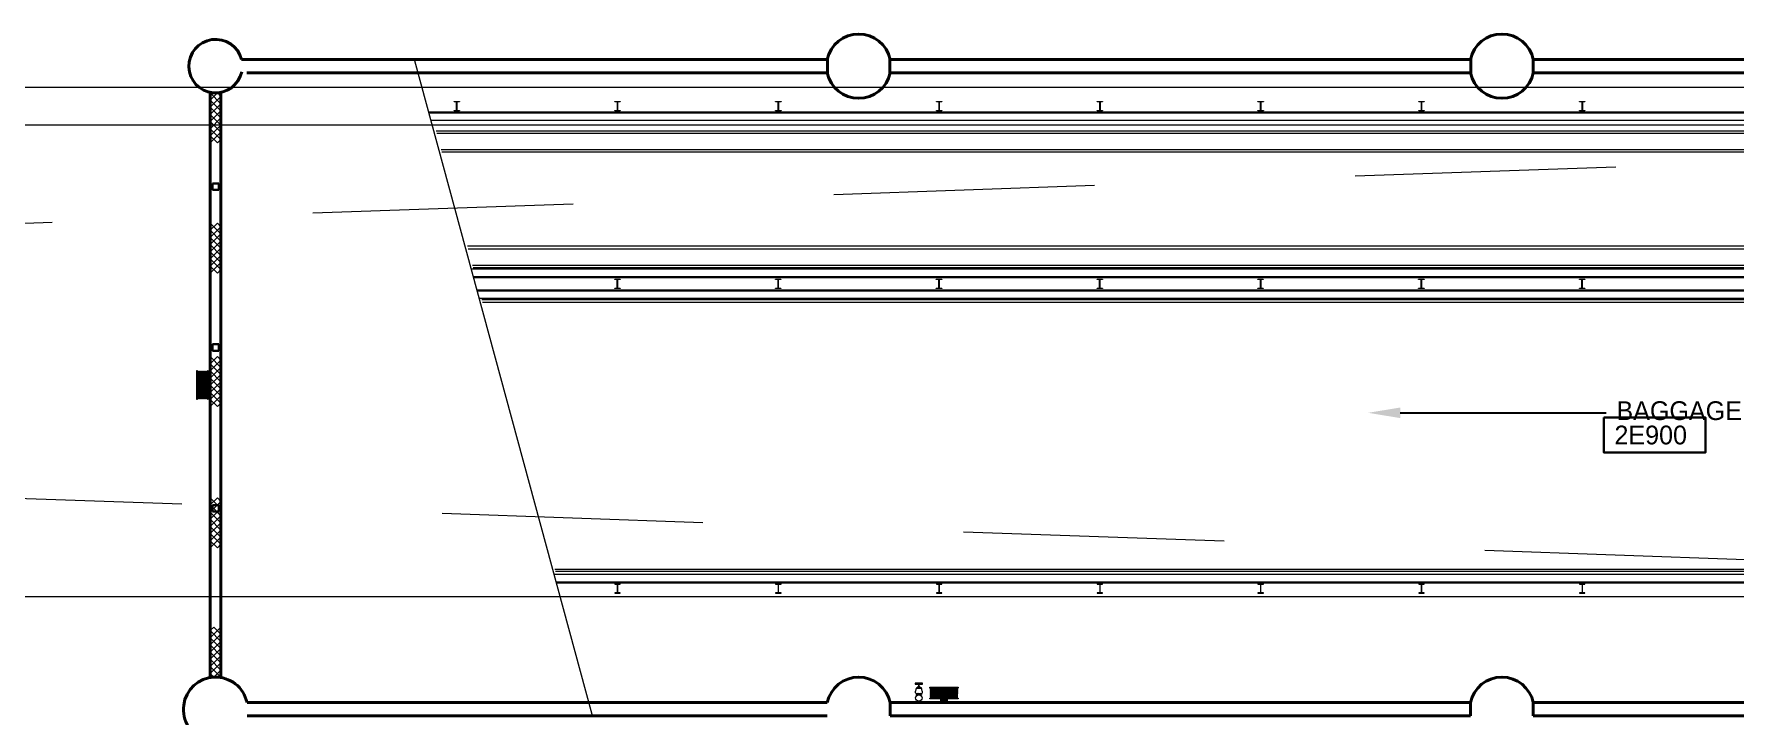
# Model space of a CAD drawing. Header units: metres. Extents: x 1807 to 3745, y 842 to 1968.
# Drawn here: x 3326.61 to 3358.35, y 1451.87 to 1464.6 of the extents above; entities that cross this region are included whole.
import ezdxf
from ezdxf import colors
from ezdxf.entities.mleader import LeaderData, LeaderLine
from ezdxf.enums import TextEntityAlignment as Align
from ezdxf.math import Vec2, Vec3

# ---------------------------------------------------------------- set-up
doc = ezdxf.new("R2010")
doc.units = ezdxf.units.M
doc.header["$MEASUREMENT"] = 0
for name, pattern in [('DGN1', [7.299439, 0, -7.299439]), ('DGN2', [9.732586, 4.866293, -4.866293]), ('DGN3', [14.598879, 9.732586, -4.866293])]:
    doc.linetypes.add(name, pattern=pattern)
for name, color, linetype, lineweight in [('Level 1', 7, 'Continuous', 0), ('Level 31', 7, 'Continuous', 0), ('Level 33', 7, 'Continuous', 0), ('TRIRIGA DOOR BOX', 7, 'Continuous', 0)]:
    doc.layers.add(name, color=color, linetype=linetype, lineweight=lineweight)
doc.styles.add('Style-CHAR_FAST_FONT', font='CHAR_FAST_FONT.shx', dxfattribs={"height": 0.2})

msp = doc.modelspace()

# ---------------------------------------------------------------- linework, layer by layer
at = {"layer": 'Level 1', "color": 7, "linetype": 'DGN3', "lineweight": 30}
msp.add_line((3353.9, 1475.408), (3353.9, 1464.592), dxfattribs=at)
at = {"layer": 'Level 1', "color": 7, "linetype": 'Continuous', "lineweight": 40}
for p, q in [((3341.419, 1464.125), (3330.484, 1464.125)), ((3341.419, 1463.875), (3341.419, 1464.125)), ((3353.419, 1464.125), (3342.581, 1464.125)), ((3342.581, 1464.125), (3342.581, 1463.875)), ((3353.419, 1463.875), (3353.419, 1464.125)), ((3365.413, 1464.125), (3354.581, 1464.125)), ((3354.581, 1464.125), (3354.581, 1463.875)), ((3330.581, 1463.875), (3341.419, 1463.875)), ((3342.581, 1463.875), (3353.419, 1463.875)), ((3354.581, 1463.875), (3365.413, 1463.875)), ((3329.9, 1463.5), (3330.1, 1463.5)), ((3329.9, 1463.5), (3329.9, 1452.6)), ((3330.1, 1463.5), (3330.1, 1452.6)), ((3329.9, 1452.6), (3330.1, 1452.6)), ((3330.587, 1452.125), (3341.413, 1452.125)), ((3342.587, 1452.125), (3353.413, 1452.125)), ((3342.587, 1451.875), (3342.587, 1452.125)), ((3353.413, 1452.125), (3353.413, 1451.875)), ((3354.587, 1451.875), (3354.587, 1452.125)), ((3354.587, 1452.125), (3365.413, 1452.125)), ((3330.587, 1451.875), (3341.413, 1451.875)), ((3353.413, 1451.875), (3342.587, 1451.875)), ((3365.413, 1451.875), (3354.587, 1451.875))]:
    msp.add_line(p, q, dxfattribs=at)
at = {"layer": 'Level 1', "color": 7, "linetype": 'Continuous', "lineweight": 0}
for p, q in [((3337.026, 1451.9), (3333.72, 1464.1)), ((3378, 1463.6), (3321.856, 1463.6)), ((3329.9, 1463.5), (3330.1, 1463.3)), ((3330.033, 1463.5), (3329.9, 1463.367)), ((3329.9, 1463.233), (3330.1, 1463.433)), ((3330.1, 1463.433), (3330.033, 1463.5)), ((3329.9, 1463.367), (3330.1, 1463.167)), ((3330.1, 1463.3), (3329.9, 1463.1)), ((3330.1, 1463.033), (3329.9, 1463.233)), ((3330.1, 1463.167), (3329.9, 1462.967)), ((3329.9, 1463.1), (3330.1, 1462.9)), ((3378, 1462.9), (3322.045, 1462.9)), ((3329.9, 1462.833), (3330.1, 1463.033)), ((3329.9, 1462.967), (3330.1, 1462.767)), ((3330.1, 1462.9), (3329.9, 1462.7)), ((3330.1, 1462.633), (3329.9, 1462.833)), ((3330.1, 1462.767), (3329.9, 1462.567)), ((3378.749, 1462.988), (3334.022, 1462.988)), ((3378, 1462.788), (3334.117, 1462.788)), ((3329.9, 1462.7), (3330.033, 1462.567)), ((3330.033, 1462.567), (3330.1, 1462.633)), ((3378.835, 1462.742), (3334.13, 1462.742)), ((3378, 1462.438), (3334.212, 1462.438)), ((3378, 1462.394), (3334.224, 1462.394)), ((3329.9, 1461.07), (3330.1, 1460.87)), ((3330.033, 1461.07), (3329.9, 1460.937)), ((3329.9, 1460.804), (3330.1, 1461.004)), ((3329.9, 1460.937), (3330.1, 1460.737)), ((3330.1, 1460.87), (3329.9, 1460.67)), ((3330.1, 1461.004), (3330.033, 1461.07)), ((3330.1, 1460.604), (3329.9, 1460.804)), ((3330.1, 1460.737), (3329.9, 1460.537)), ((3329.9, 1460.67), (3330.1, 1460.47)), ((3329.9, 1460.404), (3330.1, 1460.604)), ((3329.9, 1460.537), (3330.1, 1460.337)), ((3378, 1460.644), (3334.698, 1460.644)), ((3378, 1460.588), (3334.713, 1460.588)), ((3330.1, 1460.47), (3329.9, 1460.27)), ((3330.1, 1460.204), (3329.9, 1460.404)), ((3330.1, 1460.337), (3329.9, 1460.137)), ((3329.9, 1460.27), (3330.033, 1460.137)), ((3378, 1460.281), (3334.796, 1460.281)), ((3378, 1460.238), (3334.808, 1460.238)), ((3330.033, 1460.137), (3330.1, 1460.204)), ((3377.648, 1460.213), (3334.773, 1460.213)), ((3377.648, 1459.663), (3334.923, 1459.663)), ((3378, 1459.638), (3334.971, 1459.638)), ((3378, 1459.592), (3334.983, 1459.592)), ((3329.9, 1458.58), (3330.1, 1458.38)), ((3330.033, 1458.58), (3329.9, 1458.447)), ((3329.9, 1458.313), (3330.1, 1458.513)), ((3329.9, 1458.447), (3330.1, 1458.247)), ((3330.1, 1458.38), (3329.9, 1458.18)), ((3330.1, 1458.513), (3330.033, 1458.58)), ((3329.661, 1458.295), (3329.661, 1457.805)), ((3329.68, 1458.295), (3329.68, 1457.805)), ((3329.698, 1458.295), (3329.698, 1457.805)), ((3329.717, 1458.295), (3329.717, 1457.805)), ((3329.735, 1458.295), (3329.735, 1457.805)), ((3329.754, 1458.295), (3329.754, 1457.805)), ((3329.772, 1458.293), (3329.772, 1457.805)), ((3329.772, 1458.293), (3329.772, 1457.805)), ((3329.791, 1458.295), (3329.791, 1457.805)), ((3329.809, 1458.295), (3329.809, 1457.805)), ((3329.828, 1458.295), (3329.828, 1457.805)), ((3329.847, 1458.295), (3329.847, 1457.805)), ((3330.1, 1458.113), (3329.9, 1458.313)), ((3330.1, 1458.247), (3329.9, 1458.047)), ((3329.9, 1458.18), (3330.1, 1457.98)), ((3329.9, 1457.913), (3330.1, 1458.113)), ((3329.9, 1458.047), (3330.1, 1457.847)), ((3330.1, 1457.98), (3329.9, 1457.78)), ((3330.1, 1457.713), (3329.9, 1457.913)), ((3330.1, 1457.847), (3329.9, 1457.647)), ((3329.9, 1457.78), (3330.033, 1457.647)), ((3330.033, 1457.647), (3330.1, 1457.713)), ((3329.9, 1455.945), (3330.1, 1455.745)), ((3330.033, 1455.945), (3329.9, 1455.812)), ((3329.9, 1455.678), (3330.1, 1455.878)), ((3329.9, 1455.812), (3330.1, 1455.612)), ((3330.1, 1455.878), (3330.033, 1455.945)), ((3330.1, 1455.745), (3329.9, 1455.545)), ((3330.1, 1455.478), (3329.9, 1455.678)), ((3330.1, 1455.612), (3329.9, 1455.412)), ((3329.9, 1455.545), (3330.1, 1455.345)), ((3329.9, 1455.278), (3330.1, 1455.478)), ((3329.9, 1455.412), (3330.1, 1455.212)), ((3330.1, 1455.345), (3329.9, 1455.145)), ((3330.1, 1455.078), (3329.9, 1455.278)), ((3330.1, 1455.212), (3329.9, 1455.012)), ((3329.9, 1455.145), (3330.033, 1455.012)), ((3330.033, 1455.012), (3330.1, 1455.078)), ((3378.75, 1454.518), (3336.316, 1454.518)), ((3378.55, 1454.611), (3336.333, 1454.611)), ((3378, 1454.568), (3336.344, 1454.568)), ((3378, 1454.1), (3324.43, 1454.1)), ((3329.967, 1453.533), (3329.9, 1453.467)), ((3329.9, 1453.333), (3330.1, 1453.533)), ((3329.9, 1453.467), (3330.1, 1453.267)), ((3329.9, 1453.2), (3330.1, 1453.4)), ((3330.1, 1453.133), (3329.9, 1453.333)), ((3330.1, 1453.267), (3329.9, 1453.067)), ((3330.1, 1453.4), (3329.967, 1453.533)), ((3330.1, 1453), (3329.9, 1453.2)), ((3329.9, 1452.933), (3330.1, 1453.133)), ((3329.9, 1453.067), (3330.1, 1452.867)), ((3329.9, 1452.8), (3330.1, 1453)), ((3330.1, 1452.733), (3329.9, 1452.933)), ((3330.1, 1452.867), (3329.9, 1452.667)), ((3330.1, 1452.6), (3329.9, 1452.8)), ((3329.9, 1452.667), (3329.967, 1452.6)), ((3329.967, 1452.6), (3330.1, 1452.733)), ((3343.055, 1452.488), (3343.055, 1452.468)), ((3343.19, 1452.488), (3343.055, 1452.488)), ((3343.055, 1452.468), (3343.19, 1452.468)), ((3343.075, 1452.401), (3343.075, 1452.391)), ((3343.17, 1452.401), (3343.075, 1452.401)), ((3343.075, 1452.391), (3343.17, 1452.391)), ((3343.075, 1452.276), (3343.075, 1452.291)), ((3343.1, 1452.413), (3343.1, 1452.401)), ((3343.1, 1452.401), (3343.145, 1452.401)), ((3343.104, 1452.291), (3343.104, 1452.276)), ((3343.11, 1452.433), (3343.115, 1452.433)), ((3343.112, 1452.413), (3343.112, 1452.401)), ((3343.115, 1452.468), (3343.115, 1452.433)), ((3343.13, 1452.468), (3343.115, 1452.468)), ((3343.115, 1452.433), (3343.13, 1452.433)), ((3343.13, 1452.433), (3343.13, 1452.468)), ((3343.13, 1452.433), (3343.134, 1452.433)), ((3343.133, 1452.413), (3343.133, 1452.401)), ((3343.141, 1452.291), (3343.141, 1452.276)), ((3343.145, 1452.401), (3343.145, 1452.41)), ((3343.17, 1452.391), (3343.17, 1452.401)), ((3343.17, 1452.291), (3343.17, 1452.276)), ((3343.19, 1452.468), (3343.19, 1452.488)), ((3343.344, 1452.396), (3343.834, 1452.396)), ((3343.344, 1452.377), (3343.834, 1452.377)), ((3343.344, 1452.359), (3343.834, 1452.359)), ((3343.344, 1452.34), (3343.834, 1452.34)), ((3343.344, 1452.322), (3343.834, 1452.322)), ((3343.344, 1452.303), (3343.834, 1452.303)), ((3343.347, 1452.284), (3343.834, 1452.284)), ((3343.347, 1452.284), (3343.834, 1452.284)), ((3343.076, 1452.276), (3343.075, 1452.276)), ((3343.084, 1452.257), (3343.084, 1452.273)), ((3343.161, 1452.273), (3343.161, 1452.257)), ((3343.344, 1452.266), (3343.834, 1452.266)), ((3343.344, 1452.247), (3343.834, 1452.247)), ((3343.344, 1452.229), (3343.834, 1452.229)), ((3343.344, 1452.21), (3343.834, 1452.21))]:
    msp.add_line(p, q, dxfattribs=at)
at = {"layer": 'Level 1', "color": 7, "linetype": 'Continuous', "lineweight": 30}
for p, q in [((3379.1, 1463.138), (3333.981, 1463.138)), ((3330.06, 1461.81), (3329.94, 1461.81)), ((3329.94, 1461.81), (3329.94, 1461.69)), ((3330.06, 1461.69), (3330.06, 1461.81)), ((3329.94, 1461.69), (3330.06, 1461.69)), ((3377.998, 1460.063), (3334.814, 1460.063)), ((3377.998, 1459.813), (3334.882, 1459.813)), ((3330.06, 1458.81), (3329.94, 1458.81)), ((3329.94, 1458.81), (3329.94, 1458.69)), ((3329.94, 1458.69), (3330.06, 1458.69)), ((3330.06, 1458.69), (3330.06, 1458.81)), ((3329.871, 1458.101), (3329.871, 1457.999)), ((3329.9, 1458.101), (3329.871, 1458.101)), ((3329.871, 1457.999), (3329.9, 1457.999)), ((3329.9, 1457.999), (3329.9, 1458.101)), ((3330.06, 1455.81), (3329.94, 1455.81)), ((3329.94, 1455.81), (3329.94, 1455.69)), ((3330.06, 1455.69), (3330.06, 1455.81)), ((3329.94, 1455.69), (3330.06, 1455.69)), ((3379.1, 1454.368), (3336.357, 1454.368)), ((3343.538, 1452.186), (3343.641, 1452.186)), ((3343.538, 1452.157), (3343.538, 1452.186)), ((3343.641, 1452.157), (3343.538, 1452.157)), ((3343.641, 1452.186), (3343.641, 1452.157))]:
    msp.add_line(p, q, dxfattribs=at)
at = {"layer": 'Level 1', "color": 7, "linetype": 'Continuous', "lineweight": 13}
for p, q in [((3334.449, 1463.342), (3334.551, 1463.342)), ((3334.449, 1463.334), (3334.449, 1463.342)), ((3334.49, 1463.334), (3334.449, 1463.334)), ((3334.449, 1463.164), (3334.449, 1463.172)), ((3334.449, 1463.172), (3334.49, 1463.172)), ((3334.551, 1463.164), (3334.449, 1463.164)), ((3334.498, 1463.18), (3334.498, 1463.326)), ((3334.502, 1463.326), (3334.502, 1463.18)), ((3334.551, 1463.334), (3334.51, 1463.334)), ((3334.51, 1463.172), (3334.551, 1463.172)), ((3334.551, 1463.342), (3334.551, 1463.334)), ((3334.551, 1463.172), (3334.551, 1463.164)), ((3337.449, 1463.342), (3337.551, 1463.342)), ((3337.449, 1463.334), (3337.449, 1463.342)), ((3337.49, 1463.334), (3337.449, 1463.334)), ((3337.449, 1463.164), (3337.449, 1463.172)), ((3337.449, 1463.172), (3337.49, 1463.172)), ((3337.551, 1463.164), (3337.449, 1463.164)), ((3337.498, 1463.18), (3337.498, 1463.326)), ((3337.502, 1463.326), (3337.502, 1463.18)), ((3337.551, 1463.334), (3337.51, 1463.334)), ((3337.51, 1463.172), (3337.551, 1463.172)), ((3337.551, 1463.342), (3337.551, 1463.334)), ((3337.551, 1463.172), (3337.551, 1463.164)), ((3340.449, 1463.342), (3340.551, 1463.342)), ((3340.449, 1463.334), (3340.449, 1463.342)), ((3340.49, 1463.334), (3340.449, 1463.334)), ((3340.449, 1463.164), (3340.449, 1463.172)), ((3340.449, 1463.172), (3340.49, 1463.172)), ((3340.551, 1463.164), (3340.449, 1463.164)), ((3340.498, 1463.18), (3340.498, 1463.326)), ((3340.502, 1463.326), (3340.502, 1463.18)), ((3340.551, 1463.334), (3340.51, 1463.334)), ((3340.51, 1463.172), (3340.551, 1463.172)), ((3340.551, 1463.342), (3340.551, 1463.334)), ((3340.551, 1463.172), (3340.551, 1463.164)), ((3343.449, 1463.342), (3343.551, 1463.342)), ((3343.449, 1463.334), (3343.449, 1463.342)), ((3343.49, 1463.334), (3343.449, 1463.334)), ((3343.449, 1463.164), (3343.449, 1463.172)), ((3343.449, 1463.172), (3343.49, 1463.172)), ((3343.551, 1463.164), (3343.449, 1463.164)), ((3343.498, 1463.18), (3343.498, 1463.326)), ((3343.502, 1463.326), (3343.502, 1463.18)), ((3343.551, 1463.334), (3343.51, 1463.334)), ((3343.51, 1463.172), (3343.551, 1463.172)), ((3343.551, 1463.342), (3343.551, 1463.334)), ((3343.551, 1463.172), (3343.551, 1463.164)), ((3346.449, 1463.342), (3346.551, 1463.342)), ((3346.449, 1463.334), (3346.449, 1463.342)), ((3346.49, 1463.334), (3346.449, 1463.334)), ((3346.449, 1463.164), (3346.449, 1463.172)), ((3346.449, 1463.172), (3346.49, 1463.172)), ((3346.551, 1463.164), (3346.449, 1463.164)), ((3346.498, 1463.18), (3346.498, 1463.326)), ((3346.502, 1463.326), (3346.502, 1463.18)), ((3346.551, 1463.334), (3346.51, 1463.334)), ((3346.51, 1463.172), (3346.551, 1463.172)), ((3346.551, 1463.342), (3346.551, 1463.334)), ((3346.551, 1463.172), (3346.551, 1463.164)), ((3349.449, 1463.342), (3349.551, 1463.342)), ((3349.449, 1463.334), (3349.449, 1463.342)), ((3349.49, 1463.334), (3349.449, 1463.334)), ((3349.449, 1463.164), (3349.449, 1463.172)), ((3349.449, 1463.172), (3349.49, 1463.172)), ((3349.551, 1463.164), (3349.449, 1463.164)), ((3349.498, 1463.18), (3349.498, 1463.326)), ((3349.502, 1463.326), (3349.502, 1463.18)), ((3349.551, 1463.334), (3349.51, 1463.334)), ((3349.51, 1463.172), (3349.551, 1463.172)), ((3349.551, 1463.342), (3349.551, 1463.334)), ((3349.551, 1463.172), (3349.551, 1463.164)), ((3352.449, 1463.342), (3352.551, 1463.342)), ((3352.449, 1463.334), (3352.449, 1463.342)), ((3352.49, 1463.334), (3352.449, 1463.334)), ((3352.449, 1463.164), (3352.449, 1463.172)), ((3352.449, 1463.172), (3352.49, 1463.172)), ((3352.551, 1463.164), (3352.449, 1463.164)), ((3352.498, 1463.18), (3352.498, 1463.326)), ((3352.502, 1463.326), (3352.502, 1463.18)), ((3352.551, 1463.334), (3352.51, 1463.334)), ((3352.51, 1463.172), (3352.551, 1463.172)), ((3352.551, 1463.342), (3352.551, 1463.334)), ((3352.551, 1463.172), (3352.551, 1463.164)), ((3355.449, 1463.342), (3355.551, 1463.342)), ((3355.449, 1463.334), (3355.449, 1463.342)), ((3355.49, 1463.334), (3355.449, 1463.334)), ((3355.449, 1463.164), (3355.449, 1463.172)), ((3355.449, 1463.172), (3355.49, 1463.172)), ((3355.551, 1463.164), (3355.449, 1463.164)), ((3355.498, 1463.18), (3355.498, 1463.326)), ((3355.502, 1463.326), (3355.502, 1463.18)), ((3355.551, 1463.334), (3355.51, 1463.334)), ((3355.51, 1463.172), (3355.551, 1463.172)), ((3355.551, 1463.342), (3355.551, 1463.334)), ((3355.551, 1463.172), (3355.551, 1463.164)), ((3337.447, 1460.027), (3337.548, 1460.027)), ((3337.447, 1460.019), (3337.447, 1460.027)), ((3337.488, 1460.019), (3337.447, 1460.019)), ((3337.495, 1459.865), (3337.495, 1460.011)), ((3337.5, 1460.011), (3337.5, 1459.865)), ((3337.548, 1460.019), (3337.508, 1460.019)), ((3337.548, 1460.027), (3337.548, 1460.019)), ((3340.447, 1460.027), (3340.548, 1460.027)), ((3340.447, 1460.019), (3340.447, 1460.027)), ((3340.488, 1460.019), (3340.447, 1460.019)), ((3340.495, 1459.865), (3340.495, 1460.011)), ((3340.5, 1460.011), (3340.5, 1459.865)), ((3340.548, 1460.019), (3340.508, 1460.019)), ((3340.548, 1460.027), (3340.548, 1460.019)), ((3343.447, 1460.027), (3343.548, 1460.027)), ((3343.447, 1460.019), (3343.447, 1460.027)), ((3343.488, 1460.019), (3343.447, 1460.019)), ((3343.495, 1459.865), (3343.495, 1460.011)), ((3343.5, 1460.011), (3343.5, 1459.865)), ((3343.548, 1460.019), (3343.508, 1460.019)), ((3343.548, 1460.027), (3343.548, 1460.019)), ((3346.447, 1460.027), (3346.548, 1460.027)), ((3346.447, 1460.019), (3346.447, 1460.027)), ((3346.488, 1460.019), (3346.447, 1460.019)), ((3346.495, 1459.865), (3346.495, 1460.011)), ((3346.5, 1460.011), (3346.5, 1459.865)), ((3346.548, 1460.019), (3346.508, 1460.019)), ((3346.548, 1460.027), (3346.548, 1460.019)), ((3349.447, 1460.027), (3349.548, 1460.027)), ((3349.447, 1460.019), (3349.447, 1460.027)), ((3349.488, 1460.019), (3349.447, 1460.019)), ((3349.495, 1459.865), (3349.495, 1460.011)), ((3349.5, 1460.011), (3349.5, 1459.865)), ((3349.548, 1460.019), (3349.508, 1460.019)), ((3349.548, 1460.027), (3349.548, 1460.019)), ((3352.447, 1460.027), (3352.548, 1460.027)), ((3352.447, 1460.019), (3352.447, 1460.027)), ((3352.488, 1460.019), (3352.447, 1460.019)), ((3352.495, 1459.865), (3352.495, 1460.011)), ((3352.5, 1460.011), (3352.5, 1459.865)), ((3352.548, 1460.019), (3352.508, 1460.019)), ((3352.548, 1460.027), (3352.548, 1460.019)), ((3355.447, 1460.027), (3355.548, 1460.027)), ((3355.447, 1460.019), (3355.447, 1460.027)), ((3355.488, 1460.019), (3355.447, 1460.019)), ((3355.495, 1459.865), (3355.495, 1460.011)), ((3355.5, 1460.011), (3355.5, 1459.865)), ((3355.548, 1460.019), (3355.508, 1460.019)), ((3355.548, 1460.027), (3355.548, 1460.019)), ((3337.447, 1459.849), (3337.447, 1459.857)), ((3337.447, 1459.857), (3337.488, 1459.857)), ((3337.548, 1459.849), (3337.447, 1459.849)), ((3337.508, 1459.857), (3337.548, 1459.857)), ((3337.548, 1459.857), (3337.548, 1459.849)), ((3340.447, 1459.849), (3340.447, 1459.857)), ((3340.447, 1459.857), (3340.488, 1459.857)), ((3340.548, 1459.849), (3340.447, 1459.849)), ((3340.508, 1459.857), (3340.548, 1459.857)), ((3340.548, 1459.857), (3340.548, 1459.849)), ((3343.447, 1459.849), (3343.447, 1459.857)), ((3343.447, 1459.857), (3343.488, 1459.857)), ((3343.548, 1459.849), (3343.447, 1459.849)), ((3343.508, 1459.857), (3343.548, 1459.857)), ((3343.548, 1459.857), (3343.548, 1459.849)), ((3346.447, 1459.849), (3346.447, 1459.857)), ((3346.447, 1459.857), (3346.488, 1459.857)), ((3346.548, 1459.849), (3346.447, 1459.849)), ((3346.508, 1459.857), (3346.548, 1459.857)), ((3346.548, 1459.857), (3346.548, 1459.849)), ((3349.447, 1459.849), (3349.447, 1459.857)), ((3349.447, 1459.857), (3349.488, 1459.857)), ((3349.548, 1459.849), (3349.447, 1459.849)), ((3349.508, 1459.857), (3349.548, 1459.857)), ((3349.548, 1459.857), (3349.548, 1459.849)), ((3352.447, 1459.849), (3352.447, 1459.857)), ((3352.447, 1459.857), (3352.488, 1459.857)), ((3352.548, 1459.849), (3352.447, 1459.849)), ((3352.508, 1459.857), (3352.548, 1459.857)), ((3352.548, 1459.857), (3352.548, 1459.849)), ((3355.447, 1459.849), (3355.447, 1459.857)), ((3355.447, 1459.857), (3355.488, 1459.857)), ((3355.548, 1459.849), (3355.447, 1459.849)), ((3355.508, 1459.857), (3355.548, 1459.857)), ((3355.548, 1459.857), (3355.548, 1459.849)), ((3329.645, 1458.315), (3329.645, 1457.785)), ((3329.66, 1458.315), (3329.645, 1458.315)), ((3329.66, 1457.785), (3329.66, 1458.315)), ((3329.85, 1458.315), (3329.85, 1457.785)), ((3329.864, 1458.315), (3329.85, 1458.315)), ((3329.864, 1457.785), (3329.864, 1458.315)), ((3329.645, 1457.785), (3329.66, 1457.785)), ((3329.85, 1457.785), (3329.864, 1457.785)), ((3337.551, 1454.342), (3337.449, 1454.342)), ((3337.449, 1454.342), (3337.449, 1454.334)), ((3337.449, 1454.334), (3337.49, 1454.334)), ((3337.498, 1454.326), (3337.498, 1454.18)), ((3337.502, 1454.18), (3337.502, 1454.326)), ((3337.51, 1454.334), (3337.551, 1454.334)), ((3337.551, 1454.334), (3337.551, 1454.342)), ((3340.551, 1454.342), (3340.449, 1454.342)), ((3340.449, 1454.342), (3340.449, 1454.334)), ((3340.449, 1454.334), (3340.49, 1454.334)), ((3340.498, 1454.326), (3340.498, 1454.18)), ((3340.502, 1454.18), (3340.502, 1454.326)), ((3340.51, 1454.334), (3340.551, 1454.334)), ((3340.551, 1454.334), (3340.551, 1454.342)), ((3343.551, 1454.342), (3343.449, 1454.342)), ((3343.449, 1454.342), (3343.449, 1454.334)), ((3343.449, 1454.334), (3343.49, 1454.334)), ((3343.498, 1454.326), (3343.498, 1454.18)), ((3343.502, 1454.18), (3343.502, 1454.326)), ((3343.51, 1454.334), (3343.551, 1454.334)), ((3343.551, 1454.334), (3343.551, 1454.342)), ((3346.551, 1454.342), (3346.449, 1454.342)), ((3346.449, 1454.342), (3346.449, 1454.334)), ((3346.449, 1454.334), (3346.49, 1454.334)), ((3346.498, 1454.326), (3346.498, 1454.18)), ((3346.502, 1454.18), (3346.502, 1454.326)), ((3346.51, 1454.334), (3346.551, 1454.334)), ((3346.551, 1454.334), (3346.551, 1454.342)), ((3349.551, 1454.342), (3349.449, 1454.342)), ((3349.449, 1454.342), (3349.449, 1454.334)), ((3349.449, 1454.334), (3349.49, 1454.334)), ((3349.498, 1454.326), (3349.498, 1454.18)), ((3349.502, 1454.18), (3349.502, 1454.326)), ((3349.51, 1454.334), (3349.551, 1454.334)), ((3349.551, 1454.334), (3349.551, 1454.342)), ((3352.551, 1454.342), (3352.449, 1454.342)), ((3352.449, 1454.342), (3352.449, 1454.334)), ((3352.449, 1454.334), (3352.49, 1454.334)), ((3352.498, 1454.326), (3352.498, 1454.18)), ((3352.502, 1454.18), (3352.502, 1454.326)), ((3352.51, 1454.334), (3352.551, 1454.334)), ((3352.551, 1454.334), (3352.551, 1454.342)), ((3355.551, 1454.342), (3355.449, 1454.342)), ((3355.449, 1454.342), (3355.449, 1454.334)), ((3355.449, 1454.334), (3355.49, 1454.334)), ((3355.498, 1454.326), (3355.498, 1454.18)), ((3355.502, 1454.18), (3355.502, 1454.326)), ((3355.51, 1454.334), (3355.551, 1454.334)), ((3355.551, 1454.334), (3355.551, 1454.342)), ((3337.49, 1454.172), (3337.449, 1454.172)), ((3337.449, 1454.172), (3337.449, 1454.164)), ((3337.449, 1454.164), (3337.551, 1454.164)), ((3337.551, 1454.172), (3337.51, 1454.172)), ((3337.551, 1454.164), (3337.551, 1454.172)), ((3340.49, 1454.172), (3340.449, 1454.172)), ((3340.449, 1454.172), (3340.449, 1454.164)), ((3340.449, 1454.164), (3340.551, 1454.164)), ((3340.551, 1454.172), (3340.51, 1454.172)), ((3340.551, 1454.164), (3340.551, 1454.172)), ((3343.49, 1454.172), (3343.449, 1454.172)), ((3343.449, 1454.172), (3343.449, 1454.164)), ((3343.449, 1454.164), (3343.551, 1454.164)), ((3343.551, 1454.172), (3343.51, 1454.172)), ((3343.551, 1454.164), (3343.551, 1454.172)), ((3346.49, 1454.172), (3346.449, 1454.172)), ((3346.449, 1454.172), (3346.449, 1454.164)), ((3346.449, 1454.164), (3346.551, 1454.164)), ((3346.551, 1454.172), (3346.51, 1454.172)), ((3346.551, 1454.164), (3346.551, 1454.172)), ((3349.49, 1454.172), (3349.449, 1454.172)), ((3349.449, 1454.172), (3349.449, 1454.164)), ((3349.449, 1454.164), (3349.551, 1454.164)), ((3349.551, 1454.172), (3349.51, 1454.172)), ((3349.551, 1454.164), (3349.551, 1454.172)), ((3352.49, 1454.172), (3352.449, 1454.172)), ((3352.449, 1454.172), (3352.449, 1454.164)), ((3352.449, 1454.164), (3352.551, 1454.164)), ((3352.551, 1454.172), (3352.51, 1454.172)), ((3352.551, 1454.164), (3352.551, 1454.172)), ((3355.49, 1454.172), (3355.449, 1454.172)), ((3355.449, 1454.172), (3355.449, 1454.164)), ((3355.449, 1454.164), (3355.551, 1454.164)), ((3355.551, 1454.172), (3355.51, 1454.172)), ((3355.551, 1454.164), (3355.551, 1454.172)), ((3343.324, 1452.412), (3343.854, 1452.412)), ((3343.324, 1452.397), (3343.324, 1452.412)), ((3343.854, 1452.397), (3343.324, 1452.397)), ((3343.854, 1452.412), (3343.854, 1452.397)), ((3343.324, 1452.206), (3343.854, 1452.206)), ((3343.324, 1452.192), (3343.324, 1452.206)), ((3343.854, 1452.192), (3343.324, 1452.192)), ((3343.854, 1452.206), (3343.854, 1452.192))]:
    msp.add_line(p, q, dxfattribs=at)
at = {"layer": 'Level 1', "color": 7, "linetype": 'DGN2', "lineweight": 0}
for p, q in [((3254, 1458.5), (3378, 1462.9)), ((3378, 1454.1), (3254, 1458.5))]:
    msp.add_line(p, q, dxfattribs=at)
at = {"layer": 'Level 1', "color": 7, "linetype": 'DGN1', "lineweight": 0}
for p, q in [((3329.87, 1458.099), (3329.663, 1458.099)), ((3329.87, 1458.002), (3329.663, 1458.002)), ((3343.541, 1452.186), (3343.541, 1452.393)), ((3343.637, 1452.186), (3343.637, 1452.393))]:
    msp.add_line(p, q, dxfattribs=at)
at = {"layer": 'Level 1', "color": 7, "linetype": 'Continuous', "lineweight": 13}
msp.add_circle((3343.122, 1452.211), 0.06, dxfattribs=at)
at = {"layer": 'Level 1', "color": 7, "linetype": 'Continuous', "lineweight": 40}
for centre, radius, start, end in [((3330, 1464), 0.5, 14.4764, 347.8559), ((3342, 1464), 0.6, 12.0237, 167.9763), ((3354, 1464), 0.6, 12.0237, 167.9763), ((3342, 1464), 0.6, 192.1438, 347.9743), ((3354, 1464), 0.6, 192.1438, 347.9743), ((3330, 1452), 0.6, 12.0248, 253.0419), ((3342, 1452), 0.6, 12.0247, 167.9752), ((3354, 1452), 0.6, 12.0247, 167.9752)]:
    msp.add_arc(centre, radius, start, end, dxfattribs=at)
at = {"layer": 'Level 1', "color": 7, "linetype": 'Continuous', "lineweight": 13}
for centre, start, end in [((3334.49, 1463.326), 0, 90), ((3334.49, 1463.18), 270, 0), ((3334.51, 1463.326), 90, 180), ((3334.51, 1463.18), 180, 270), ((3337.49, 1463.326), 0, 90), ((3337.49, 1463.18), 270, 0), ((3337.51, 1463.326), 90, 180), ((3337.51, 1463.18), 180, 270), ((3340.49, 1463.326), 0, 90), ((3340.49, 1463.18), 270, 0), ((3340.51, 1463.326), 90, 180), ((3340.51, 1463.18), 180, 270), ((3343.49, 1463.326), 0, 90), ((3343.49, 1463.18), 270, 0), ((3343.51, 1463.326), 90, 180), ((3343.51, 1463.18), 180, 270), ((3346.49, 1463.326), 0, 90), ((3346.49, 1463.18), 270, 0), ((3346.51, 1463.326), 90, 180), ((3346.51, 1463.18), 180, 270), ((3349.49, 1463.326), 0, 90), ((3349.49, 1463.18), 270, 0), ((3349.51, 1463.326), 90, 180), ((3349.51, 1463.18), 180, 270), ((3352.49, 1463.326), 0, 90), ((3352.49, 1463.18), 270, 0), ((3352.51, 1463.326), 90, 180), ((3352.51, 1463.18), 180, 270), ((3355.49, 1463.326), 0, 90), ((3355.49, 1463.18), 270, 0), ((3355.51, 1463.326), 90, 180), ((3355.51, 1463.18), 180, 270), ((3337.488, 1460.011), 0, 90), ((3337.508, 1460.011), 90, 180), ((3340.488, 1460.011), 0, 90), ((3340.508, 1460.011), 90, 180), ((3343.488, 1460.011), 0, 90), ((3343.508, 1460.011), 90, 180), ((3346.488, 1460.011), 0, 90), ((3346.508, 1460.011), 90, 180), ((3349.488, 1460.011), 0, 90), ((3349.508, 1460.011), 90, 180), ((3352.488, 1460.011), 0, 90), ((3352.508, 1460.011), 90, 180), ((3355.488, 1460.011), 0, 90), ((3355.508, 1460.011), 90, 180), ((3337.488, 1459.865), 270, 0), ((3337.508, 1459.865), 180, 270), ((3340.488, 1459.865), 270, 0), ((3340.508, 1459.865), 180, 270), ((3343.488, 1459.865), 270, 0), ((3343.508, 1459.865), 180, 270), ((3346.488, 1459.865), 270, 0), ((3346.508, 1459.865), 180, 270), ((3349.488, 1459.865), 270, 0), ((3349.508, 1459.865), 180, 270), ((3352.488, 1459.865), 270, 0), ((3352.508, 1459.865), 180, 270), ((3355.488, 1459.865), 270, 0), ((3355.508, 1459.865), 180, 270), ((3337.49, 1454.326), 0, 90), ((3337.51, 1454.326), 90, 180), ((3340.49, 1454.326), 0, 90), ((3340.51, 1454.326), 90, 180), ((3343.49, 1454.326), 0, 90), ((3343.51, 1454.326), 90, 180), ((3346.49, 1454.326), 0, 90), ((3346.51, 1454.326), 90, 180), ((3349.49, 1454.326), 0, 90), ((3349.51, 1454.326), 90, 180), ((3352.49, 1454.326), 0, 90), ((3352.51, 1454.326), 90, 180), ((3355.49, 1454.326), 0, 90), ((3355.51, 1454.326), 90, 180), ((3337.49, 1454.18), 270, 0), ((3337.51, 1454.18), 180, 270), ((3340.49, 1454.18), 270, 0), ((3340.51, 1454.18), 180, 270), ((3343.49, 1454.18), 270, 0), ((3343.51, 1454.18), 180, 270), ((3346.49, 1454.18), 270, 0), ((3346.51, 1454.18), 180, 270), ((3349.49, 1454.18), 270, 0), ((3349.51, 1454.18), 180, 270), ((3352.49, 1454.18), 270, 0), ((3352.51, 1454.18), 180, 270), ((3355.49, 1454.18), 270, 0), ((3355.51, 1454.18), 180, 270)]:
    msp.add_arc(centre, 0.0076, start, end, dxfattribs=at)
at = {"layer": 'Level 1', "color": 7, "linetype": 'Continuous', "lineweight": 0}
for centre, radius, start, end in [((3343.088, 1452.322), 0.0339, 151.1573, 246.7573), ((3342.995, 1452.387), 0.0799, 322.5986, 2.7841), ((3343.089, 1452.253), 0.04, 68.767, 111.233), ((3343.106, 1452.411), 0.00618, 13.8756, 166.1244), ((3343.09, 1452.433), 0.0205, 309.866, 0.7387), ((3343.122, 1452.223), 0.0701, 74.7036, 105.2964), ((3343.122, 1452.406), 0.0127, 34.4192, 145.5808), ((3343.139, 1452.411), 0.00618, 346.1244, 166.1244), ((3343.154, 1452.433), 0.0205, 179.2613, 230.134), ((3343.155, 1452.253), 0.04, 68.767, 111.233), ((3343.25, 1452.387), 0.0799, 177.2159, 217.4014), ((3343.156, 1452.322), 0.0339, 293.2427, 28.8427), ((3343.089, 1452.313), 0.04, 248.767, 291.233), ((3343.122, 1452.343), 0.0701, 254.7036, 285.2964), ((3343.155, 1452.313), 0.04, 248.767, 291.233)]:
    msp.add_arc(centre, radius, start, end, dxfattribs=at)
at = {"layer": 'Level 1', "color": 7, "linetype": 'Continuous', "lineweight": 0, "extrusion": (0, 0, -1)}
for centre, major_axis, ratio in [((3329.67, 1458.289), (0, -0.017), 0.578812), ((3329.689, 1458.289), (0, -0.017), 0.578812), ((3329.707, 1458.289), (0, -0.017), 0.578812), ((3329.726, 1458.289), (0, -0.017), 0.578812), ((3329.744, 1458.289), (0, -0.017), 0.578812), ((3329.763, 1458.289), (0, -0.017), 0.578812), ((3329.782, 1457.812), (0, 0.017), 0.578813), ((3329.8, 1457.812), (0, 0.017), 0.578813), ((3329.819, 1457.812), (0, 0.017), 0.578813), ((3329.837, 1457.812), (0, 0.017), 0.578813), ((3343.351, 1452.275), (0.017, 0), 0.578812), ((3343.827, 1452.387), (-0.017, 0), 0.578813), ((3343.827, 1452.368), (-0.017, 0), 0.578813), ((3343.827, 1452.35), (-0.017, 0), 0.578813), ((3343.827, 1452.331), (-0.017, 0), 0.578813), ((3343.827, 1452.313), (-0.017, 0), 0.578813), ((3343.827, 1452.294), (-0.017, 0), 0.578813), ((3343.351, 1452.256), (0.017, 0), 0.578812), ((3343.351, 1452.238), (0.017, 0), 0.578812), ((3343.351, 1452.219), (0.017, 0), 0.578812)]:
    msp.add_ellipse(centre, major_axis=major_axis, ratio=ratio, start_param=1.981756, end_param=4.478097, dxfattribs=at)
at = {"layer": 'Level 1', "color": 7, "linetype": 'Continuous', "lineweight": 0}
for centre, major_axis, ratio in [((3329.782, 1458.289), (0, 0.017), 0.578812), ((3329.8, 1458.289), (0, 0.017), 0.578812), ((3329.819, 1458.289), (0, 0.017), 0.578812), ((3329.837, 1458.289), (0, 0.017), 0.578812), ((3329.67, 1457.812), (0, -0.017), 0.578813), ((3329.689, 1457.812), (0, -0.017), 0.578813), ((3329.707, 1457.812), (0, -0.017), 0.578813), ((3329.726, 1457.812), (0, -0.017), 0.578813), ((3329.744, 1457.812), (0, -0.017), 0.578813), ((3329.763, 1457.812), (0, -0.017), 0.578813), ((3343.351, 1452.387), (-0.017, 0), 0.578812), ((3343.351, 1452.368), (-0.017, 0), 0.578812), ((3343.351, 1452.35), (-0.017, 0), 0.578812), ((3343.351, 1452.331), (-0.017, 0), 0.578812), ((3343.351, 1452.313), (-0.017, 0), 0.578812), ((3343.351, 1452.294), (-0.017, 0), 0.578812), ((3343.827, 1452.275), (0.017, 0), 0.578813), ((3343.827, 1452.256), (0.017, 0), 0.578813), ((3343.827, 1452.238), (0.017, 0), 0.578813), ((3343.827, 1452.219), (0.017, 0), 0.578813)]:
    msp.add_ellipse(centre, major_axis=major_axis, ratio=ratio, start_param=5.123349, end_param=7.619689, dxfattribs=at)
at = {"layer": 'TRIRIGA DOOR BOX', "color": 251, "linetype": 'Continuous', "lineweight": 30, "true_color": 0x555555}
msp.add_lwpolyline([(3355.901, 1457.443), (3357.801, 1457.443), (3357.801, 1456.793), (3355.901, 1456.793)], close=True, dxfattribs=at)

# ---------------------------------------------------------------- texts
at = {"layer": 'Level 31', "color": 7, "linetype": 'Continuous', "lineweight": 30, "style": 'Style-CHAR_FAST_FONT'}
msp.add_text('BAGGAGE RAMP', height=0.35, dxfattribs=at).set_placement((3356.138, 1457.572), align=Align.MIDDLE_LEFT)
at = {"layer": 'Level 33', "color": 7, "linetype": 'Continuous', "lineweight": 13, "style": 'Style-CHAR_FAST_FONT'}
msp.add_text('2E900', height=0.35, dxfattribs=at).set_placement((3356.101, 1457.118), align=Align.MIDDLE_LEFT)

# ---------------------------------------------------------------- leaders
at = {"layer": 'Level 31', "color": 7, "linetype": 'Continuous', "lineweight": 30}
ml = msp.add_multileader_mtext('Standard', dxfattribs=at)
ml.set_content('')
ml.set_leader_properties()
ml.build(insert=Vec2(0, 0))
ml.multileader.update_dxf_attribs({"text_left_attachment_type": 2, "text_right_attachment_type": 2, "text_top_attachment_type": 2, "text_bottom_attachment_type": 2, "dogleg_length": 0, "arrow_head_size": 0.6})
ctx = ml.context
ctx.base_point, ctx.char_height, ctx.arrow_head_size, ctx.landing_gap_size, ctx.plane_origin = Vec3(2955.544, 1498.6), 0.2, 0.6, 0, Vec3(2951.1, 1498.6)
ctx.left_attachment, ctx.right_attachment, ctx.top_attachment, ctx.bottom_attachment = 2, 2, 2, 2
notes = []
notes.append((ctx, [(0, (1, 1, 0), (3355.947, 1457.532), (1, 0), 0, [(0, [(3351.504, 1457.532)], 0, [])])]))
ctx.mtext, ml.multileader.dxf.content_type = None, 0
for ctx, leaders in notes:
    for number, flags, end, landing, length, lines in leaders:
        leader = LeaderData()
        leader.index, (leader.has_last_leader_line, leader.has_dogleg_vector, leader.attachment_direction) = number, flags
        leader.last_leader_point, leader.dogleg_vector, leader.dogleg_length = Vec3(end), Vec3(landing), length
        for number, points, colour, breaks in lines:
            line = LeaderLine()
            line.index, line.vertices, line.color, line.breaks = number, Vec3.list(points), colors.encode_raw_color(colour), breaks
            leader.lines.append(line)
        ctx.leaders.append(leader)

doc.saveas('drawing.dxf')
